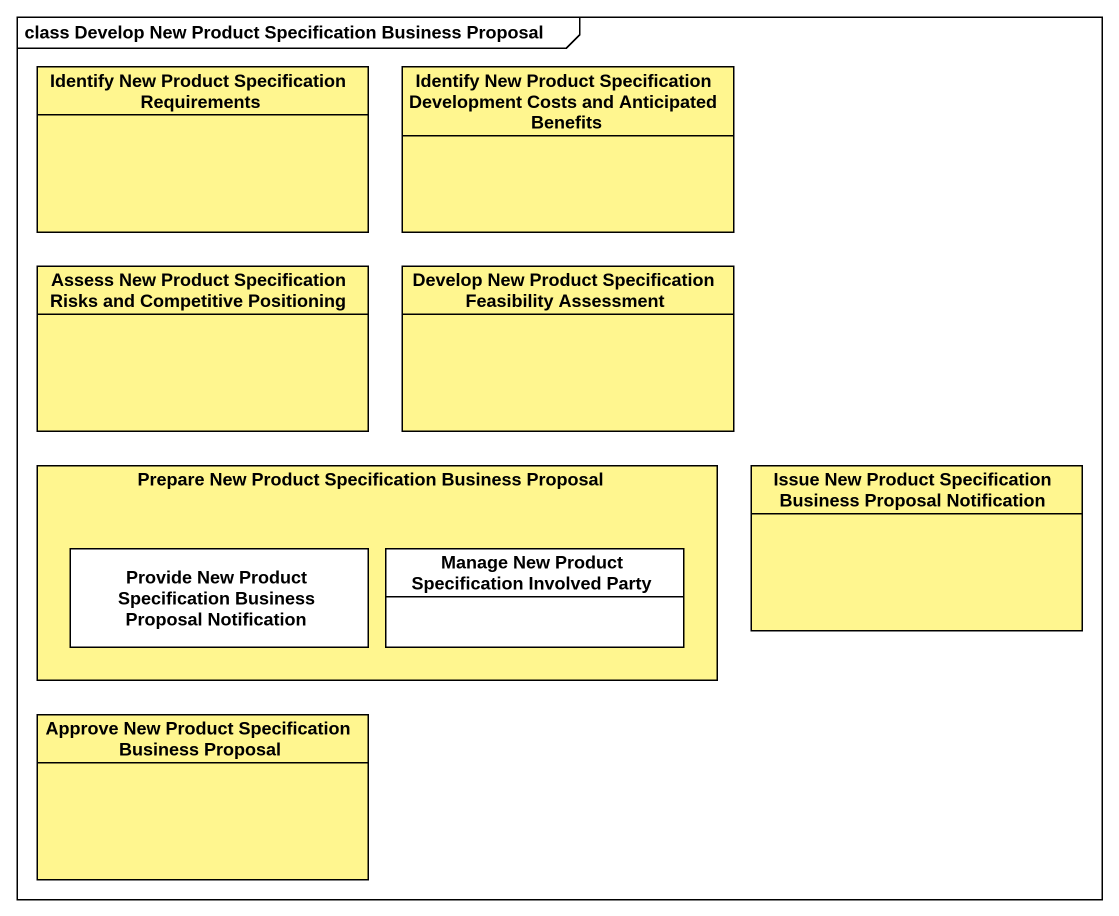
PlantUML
@startuml
mainframe class Develop New Product Specification Business Proposal
hide circle
hide empty members
class "Identify New Product Specification Requirements" as Identify_New_Product #FFF68F
class "Identify New Product Specification Development Costs and Anticipated Benefits" as Identify_New_Product_2 #FFF68F
class "Assess New Product Specification Risks and Competitive Positioning" as Assess_New_Product #FFF68F
class "Develop New Product Specification Feasibility Assessment" as Develop_New_Product #FFF68F
rectangle "Prepare New Product Specification Business Proposal" as Prepare_New_Product #FFF68F {
  class "Provide New Product Specification Business Proposal Notification" as Provide_New_Product
  class "Manage New Product Specification Involved Party" as Manage_New_Product
}
class "Issue New Product Specification Business Proposal Notification" as Issue_New_Product #FFF68F
class "Approve New Product Specification Business Proposal" as Approve_New_Product #FFF68F
@enduml
